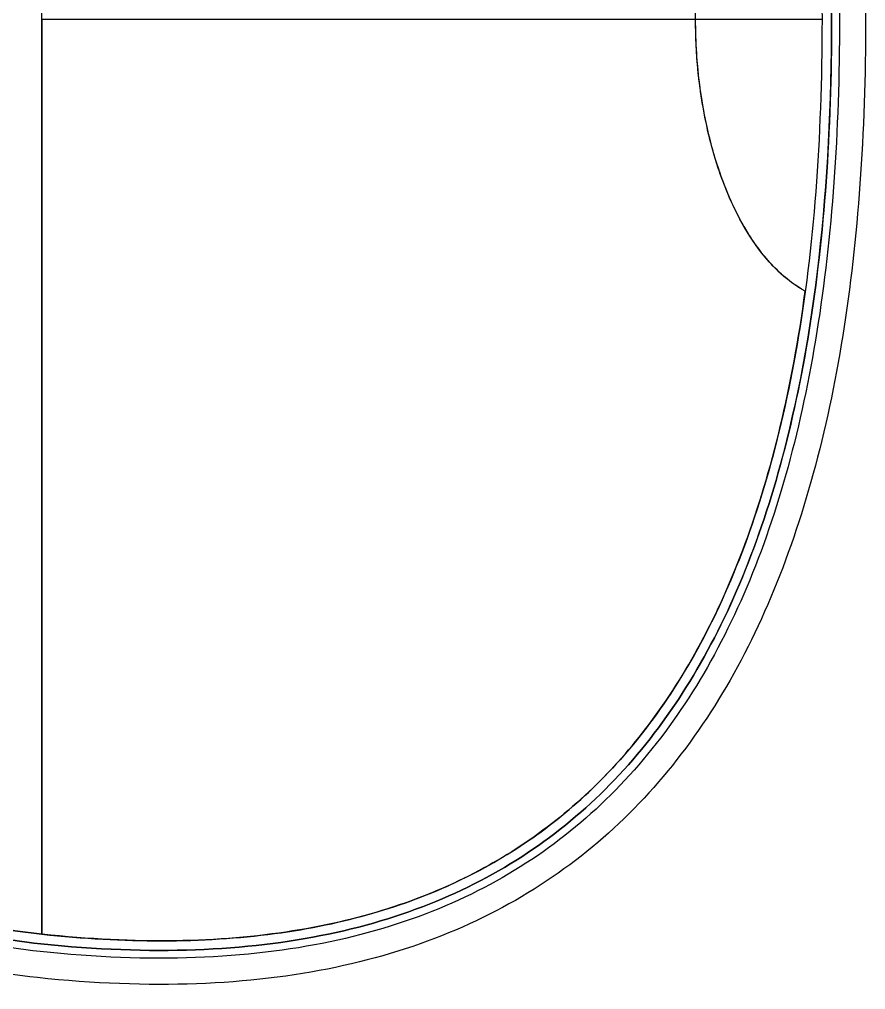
# Model space of a CAD drawing. Header units: millimetres. Extents: x -388 to 388, y -223 to 222.
# Drawn here: x 194.1 to 388.2, y -222.8 to -0.1 of the extents above; entities that cross this region are included whole.
import ezdxf

# ---------------------------------------------------------------- set-up
doc = ezdxf.new("R2010")
doc.units = ezdxf.units.MM
doc.layers.add('TOP_PLATE_ORIENTED', color=7, linetype='CONTINUOUS')

msp = doc.modelspace()

# ---------------------------------------------------------------- linework, layer by layer
at = {"layer": 'TOP_PLATE_ORIENTED'}
for p, q in [((380.44, -0.15, 6.47), (380.44, -0.15, 8.07)), ((380.44, -0.15, 6.47), (380.44, -0.15, 8.07)), ((382.24, -0.15, 6.47), (382.24, -0.15, 8.07)), ((382.24, -0.15, 6.47), (382.24, -0.15, 8.07)), ((388.24, -0.15, 3.07), (388.24, -0.15, 8.07)), ((388.24, -0.15, 3.07), (388.24, -0.15, 8.07)), ((199.06, -212.26, 6.47), (199.06, -212.26, 8.07)), ((199.06, -212.26, 6.47), (199.06, -212.26, 8.07)), ((198.87, -214.05, 6.47), (198.87, -214.05, 8.07)), ((198.87, -214.05, 6.47), (198.87, -214.05, 8.07)), ((198.24, -220.02, 3.07), (198.24, -220.02, 8.07)), ((198.24, -220.02, 3.07), (198.24, -220.02, 8.07))]:
    msp.add_line(p, q, dxfattribs=at)
for points, knots in [([(198.24, 219.72, 8.07), (224.22, 222.47, 8.07), (246.86, 221.52, 8.07), (266.63, 217.37, 8.07), (276.52, 215.3, 8.07), (285.69, 212.42, 8.07), (294.18, 208.8, 8.07), (311.17, 201.56, 8.07), (325.48, 191.34, 8.07), (337.43, 178.51, 8.07), (349.39, 165.67, 8.07), (358.99, 150.22, 8.07), (366.5, 132.44, 8.07), (370.26, 123.56, 8.07), (373.49, 114.09, 8.07), (376.23, 104.07, 8.07), (384.45, 74.02, 8.07), (388.24, 39.04, 8.07), (388.24, -0.15, 8.07)], [0, 0, 0, 0, 0.181818, 0.181818, 0.181818, 0.272727, 0.272727, 0.272727, 0.454545, 0.454545, 0.454545, 0.636364, 0.636364, 0.636364, 0.727273, 0.727273, 0.727273, 1, 1, 1, 1]), ([(198.24, 219.72, 3.07), (224.22, 222.47, 3.07), (246.86, 221.52, 3.07), (266.63, 217.37, 3.07), (276.52, 215.3, 3.07), (285.69, 212.42, 3.07), (294.18, 208.8, 3.07), (311.17, 201.56, 3.07), (325.48, 191.34, 3.07), (337.43, 178.51, 3.07), (349.39, 165.67, 3.07), (358.99, 150.22, 3.07), (366.5, 132.44, 3.07), (370.26, 123.56, 3.07), (373.49, 114.09, 3.07), (376.23, 104.07, 3.07), (384.45, 74.02, 3.07), (388.24, 39.04, 3.07), (388.24, -0.15, 3.07)], [0, 0, 0, 0, 0.181818, 0.181818, 0.181818, 0.272727, 0.272727, 0.272727, 0.454545, 0.454545, 0.454545, 0.636364, 0.636364, 0.636364, 0.727273, 0.727273, 0.727273, 1, 1, 1, 1]), ([(198.24, 219.72, 8.07), (224.22, 222.47, 8.07), (246.86, 221.52, 8.07), (266.63, 217.37, 8.07), (276.52, 215.3, 8.07), (285.69, 212.42, 8.07), (294.18, 208.8, 8.07), (311.17, 201.56, 8.07), (325.48, 191.34, 8.07), (337.43, 178.51, 8.07), (349.39, 165.67, 8.07), (358.99, 150.22, 8.07), (366.5, 132.44, 8.07), (370.26, 123.56, 8.07), (373.49, 114.09, 8.07), (376.23, 104.07, 8.07), (384.45, 74.02, 8.07), (388.24, 39.04, 8.07), (388.24, -0.15, 8.07)], [0, 0, 0, 0, 0.181818, 0.181818, 0.181818, 0.272727, 0.272727, 0.272727, 0.454545, 0.454545, 0.454545, 0.636364, 0.636364, 0.636364, 0.727273, 0.727273, 0.727273, 1, 1, 1, 1]), ([(198.24, 219.72, 3.07), (224.22, 222.47, 3.07), (246.86, 221.52, 3.07), (266.63, 217.37, 3.07), (276.52, 215.3, 3.07), (285.69, 212.42, 3.07), (294.18, 208.8, 3.07), (311.17, 201.56, 3.07), (325.48, 191.34, 3.07), (337.43, 178.51, 3.07), (349.39, 165.67, 3.07), (358.99, 150.22, 3.07), (366.5, 132.44, 3.07), (370.26, 123.56, 3.07), (373.49, 114.09, 3.07), (376.23, 104.07, 3.07), (384.45, 74.02, 3.07), (388.24, 39.04, 3.07), (388.24, -0.15, 3.07)], [0, 0, 0, 0, 0.181818, 0.181818, 0.181818, 0.272727, 0.272727, 0.272727, 0.454545, 0.454545, 0.454545, 0.636364, 0.636364, 0.636364, 0.727273, 0.727273, 0.727273, 1, 1, 1, 1]), ([(198.87, 213.75, 8.07), (224.34, 216.45, 8.07), (246.35, 215.49, 8.07), (265.4, 211.5, 8.07), (274.93, 209.5, 8.07), (283.71, 206.74, 8.07), (291.83, 203.28, 8.07), (299.94, 199.82, 8.07), (307.39, 195.67, 8.07), (314.24, 190.85, 8.07), (321.09, 186.02, 8.07), (327.34, 180.54, 8.07), (333.04, 174.42, 8.07), (344.45, 162.17, 8.07), (353.69, 147.34, 8.07), (360.98, 130.11, 8.07), (364.62, 121.49, 8.07), (367.77, 112.28, 8.07), (370.45, 102.49, 8.07), (378.48, 73.13, 8.07), (382.24, 38.65, 8.07), (382.24, -0.15, 8.07)], [0, 0, 0, 0, 0.181818, 0.181818, 0.181818, 0.272727, 0.272727, 0.272727, 0.363636, 0.363636, 0.363636, 0.454545, 0.454545, 0.454545, 0.636364, 0.636364, 0.636364, 0.727273, 0.727273, 0.727273, 1, 1, 1, 1]), ([(198.87, 213.75, 6.47), (224.34, 216.45, 6.47), (246.35, 215.49, 6.47), (265.4, 211.5, 6.47), (274.93, 209.5, 6.47), (283.71, 206.74, 6.47), (291.83, 203.28, 6.47), (299.94, 199.82, 6.47), (307.39, 195.67, 6.47), (314.24, 190.85, 6.47), (321.09, 186.02, 6.47), (327.34, 180.54, 6.47), (333.04, 174.42, 6.47), (344.45, 162.17, 6.47), (353.69, 147.34, 6.47), (360.98, 130.11, 6.47), (364.62, 121.49, 6.47), (367.77, 112.28, 6.47), (370.45, 102.49, 6.47), (378.48, 73.13, 6.47), (382.24, 38.65, 6.47), (382.24, -0.15, 6.47)], [0, 0, 0, 0, 0.181818, 0.181818, 0.181818, 0.272727, 0.272727, 0.272727, 0.363636, 0.363636, 0.363636, 0.454545, 0.454545, 0.454545, 0.636364, 0.636364, 0.636364, 0.727273, 0.727273, 0.727273, 1, 1, 1, 1]), ([(198.87, 213.75, 8.07), (224.34, 216.45, 8.07), (246.35, 215.49, 8.07), (265.4, 211.5, 8.07), (274.93, 209.5, 8.07), (283.71, 206.74, 8.07), (291.83, 203.28, 8.07), (299.94, 199.82, 8.07), (307.39, 195.67, 8.07), (314.24, 190.85, 8.07), (321.09, 186.02, 8.07), (327.34, 180.54, 8.07), (333.04, 174.42, 8.07), (344.45, 162.17, 8.07), (353.69, 147.34, 8.07), (360.98, 130.11, 8.07), (364.62, 121.49, 8.07), (367.77, 112.28, 8.07), (370.45, 102.49, 8.07), (378.48, 73.13, 8.07), (382.24, 38.65, 8.07), (382.24, -0.15, 8.07)], [0, 0, 0, 0, 0.181818, 0.181818, 0.181818, 0.272727, 0.272727, 0.272727, 0.363636, 0.363636, 0.363636, 0.454545, 0.454545, 0.454545, 0.636364, 0.636364, 0.636364, 0.727273, 0.727273, 0.727273, 1, 1, 1, 1]), ([(198.87, 213.75, 6.47), (224.34, 216.45, 6.47), (246.35, 215.49, 6.47), (265.4, 211.5, 6.47), (274.93, 209.5, 6.47), (283.71, 206.74, 6.47), (291.83, 203.28, 6.47), (299.94, 199.82, 6.47), (307.39, 195.67, 6.47), (314.24, 190.85, 6.47), (321.09, 186.02, 6.47), (327.34, 180.54, 6.47), (333.04, 174.42, 6.47), (344.45, 162.17, 6.47), (353.69, 147.34, 6.47), (360.98, 130.11, 6.47), (364.62, 121.49, 6.47), (367.77, 112.28, 6.47), (370.45, 102.49, 6.47), (378.48, 73.13, 6.47), (382.24, 38.65, 6.47), (382.24, -0.15, 6.47)], [0, 0, 0, 0, 0.181818, 0.181818, 0.181818, 0.272727, 0.272727, 0.272727, 0.363636, 0.363636, 0.363636, 0.454545, 0.454545, 0.454545, 0.636364, 0.636364, 0.636364, 0.727273, 0.727273, 0.727273, 1, 1, 1, 1]), ([(199.06, 211.96, 8.07), (224.38, 214.65, 8.07), (246.2, 213.69, 8.07), (265.03, 209.74, 8.07), (274.45, 207.76, 8.07), (283.12, 205.04, 8.07), (291.12, 201.63, 8.07), (299.13, 198.22, 8.07), (306.46, 194.12, 8.07), (313.2, 189.37, 8.07), (319.95, 184.63, 8.07), (326.1, 179.23, 8.07), (331.73, 173.19, 8.07), (337.35, 167.15, 8.07), (342.44, 160.48, 8.07), (347.03, 153.17, 8.07), (351.62, 145.87, 8.07), (355.71, 137.94, 8.07), (359.32, 129.41, 8.07), (362.93, 120.87, 8.07), (366.05, 111.73, 8.07), (368.71, 102.01, 8.07), (376.69, 72.86, 8.07), (380.44, 38.53, 8.07), (380.44, -0.15, 8.07)], [0, 0, 0, 0, 0.181818, 0.181818, 0.181818, 0.272727, 0.272727, 0.272727, 0.363636, 0.363636, 0.363636, 0.454545, 0.454545, 0.454545, 0.545455, 0.545455, 0.545455, 0.636364, 0.636364, 0.636364, 0.727273, 0.727273, 0.727273, 1, 1, 1, 1]), ([(380.44, -0.15, 6.47), (380.44, 25.64, 6.47), (378.77, 49.49, 6.47), (375.3, 71.17, 6.47), (373.56, 82, 6.47), (371.37, 92.3, 6.47), (368.71, 102.01, 6.47), (363.39, 121.45, 6.47), (356.21, 138.57, 6.47), (347.03, 153.17, 6.47), (342.44, 160.48, 6.47), (337.35, 167.15, 6.47), (331.73, 173.19, 6.47), (326.1, 179.23, 6.47), (319.95, 184.63, 6.47), (313.2, 189.37, 6.47), (306.46, 194.12, 6.47), (299.13, 198.22, 6.47), (291.12, 201.63, 6.47), (283.12, 205.04, 6.47), (274.45, 207.76, 6.47), (265.03, 209.74, 6.47), (246.2, 213.69, 6.47), (224.38, 214.65, 6.47), (199.06, 211.96, 6.47)], [0, 0, 0, 0, 0.181818, 0.181818, 0.181818, 0.272727, 0.272727, 0.272727, 0.454545, 0.454545, 0.454545, 0.545455, 0.545455, 0.545455, 0.636364, 0.636364, 0.636364, 0.727273, 0.727273, 0.727273, 0.818182, 0.818182, 0.818182, 1, 1, 1, 1]), ([(199.06, 211.96, 8.07), (224.38, 214.65, 8.07), (246.2, 213.69, 8.07), (265.03, 209.74, 8.07), (274.45, 207.76, 8.07), (283.12, 205.04, 8.07), (291.12, 201.63, 8.07), (299.13, 198.22, 8.07), (306.46, 194.12, 8.07), (313.2, 189.37, 8.07), (319.95, 184.63, 8.07), (326.1, 179.23, 8.07), (331.73, 173.19, 8.07), (337.35, 167.15, 8.07), (342.44, 160.48, 8.07), (347.03, 153.17, 8.07), (351.62, 145.87, 8.07), (355.71, 137.94, 8.07), (359.32, 129.41, 8.07), (362.93, 120.87, 8.07), (366.05, 111.73, 8.07), (368.71, 102.01, 8.07), (376.69, 72.86, 8.07), (380.44, 38.53, 8.07), (380.44, -0.15, 8.07)], [0, 0, 0, 0, 0.181818, 0.181818, 0.181818, 0.272727, 0.272727, 0.272727, 0.363636, 0.363636, 0.363636, 0.454545, 0.454545, 0.454545, 0.545455, 0.545455, 0.545455, 0.636364, 0.636364, 0.636364, 0.727273, 0.727273, 0.727273, 1, 1, 1, 1]), ([(380.44, -0.15, 6.47), (380.44, 25.64, 6.47), (378.77, 49.49, 6.47), (375.3, 71.17, 6.47), (373.56, 82, 6.47), (371.37, 92.3, 6.47), (368.71, 102.01, 6.47), (363.39, 121.45, 6.47), (356.21, 138.57, 6.47), (347.03, 153.17, 6.47), (342.44, 160.48, 6.47), (337.35, 167.15, 6.47), (331.73, 173.19, 6.47), (326.1, 179.23, 6.47), (319.95, 184.63, 6.47), (313.2, 189.37, 6.47), (306.46, 194.12, 6.47), (299.13, 198.22, 6.47), (291.12, 201.63, 6.47), (283.12, 205.04, 6.47), (274.45, 207.76, 6.47), (265.03, 209.74, 6.47), (246.2, 213.69, 6.47), (224.38, 214.65, 6.47), (199.06, 211.96, 6.47)], [0, 0, 0, 0, 0.181818, 0.181818, 0.181818, 0.272727, 0.272727, 0.272727, 0.454545, 0.454545, 0.454545, 0.545455, 0.545455, 0.545455, 0.636364, 0.636364, 0.636364, 0.727273, 0.727273, 0.727273, 0.818182, 0.818182, 0.818182, 1, 1, 1, 1]), ([(199.29, 209.78, 8.07), (210.07, 210.92, 8.07), (220.25, 211.4, 8.07), (229.84, 211.26, 8.07), (239.43, 211.12, 8.07), (248.43, 210.35, 8.07), (256.78, 209.02, 8.07), (265.14, 207.7, 8.07), (272.84, 205.81, 8.07), (279.92, 203.49, 8.07), (286.99, 201.17, 8.07), (293.44, 198.41, 8.07), (299.43, 195.24, 8.07), (305.43, 192.06, 8.07), (310.98, 188.47, 8.07), (316.21, 184.41, 8.07), (321.45, 180.35, 8.07), (326.37, 175.82, 8.07), (331.05, 170.68, 8.07), (335.73, 165.54, 8.07), (340.16, 159.8, 8.07), (344.33, 153.31, 8.07), (348.51, 146.82, 8.07), (352.43, 139.58, 8.07), (355.99, 131.57, 8.07), (359.55, 123.55, 8.07), (362.74, 114.77, 8.07), (365.51, 105.24, 8.07), (368.28, 95.72, 8.07), (370.63, 85.45, 8.07), (372.52, 74.47, 8.07), (374.4, 63.49, 8.07), (375.83, 51.79, 8.07), (376.79, 39.35, 8.07), (377.75, 26.92, 8.07), (378.24, 13.75, 8.07), (378.24, -0.15, 8.07)], [0, 0, 0, 0, 0.083333, 0.083333, 0.083333, 0.166667, 0.166667, 0.166667, 0.25, 0.25, 0.25, 0.333333, 0.333333, 0.333333, 0.416667, 0.416667, 0.416667, 0.5, 0.5, 0.5, 0.583333, 0.583333, 0.583333, 0.666667, 0.666667, 0.666667, 0.75, 0.75, 0.75, 0.833333, 0.833333, 0.833333, 0.916667, 0.916667, 0.916667, 1, 1, 1, 1]), ([(199.29, 209.78, 8.07), (210.07, 210.92, 8.07), (220.25, 211.4, 8.07), (229.84, 211.26, 8.07), (239.43, 211.12, 8.07), (248.43, 210.35, 8.07), (256.78, 209.02, 8.07), (265.14, 207.7, 8.07), (272.84, 205.81, 8.07), (279.92, 203.49, 8.07), (286.99, 201.17, 8.07), (293.44, 198.41, 8.07), (299.43, 195.24, 8.07), (305.43, 192.06, 8.07), (310.98, 188.47, 8.07), (316.21, 184.41, 8.07), (321.45, 180.35, 8.07), (326.37, 175.82, 8.07), (331.05, 170.68, 8.07), (335.73, 165.54, 8.07), (340.16, 159.8, 8.07), (344.33, 153.31, 8.07), (348.51, 146.82, 8.07), (352.43, 139.58, 8.07), (355.99, 131.57, 8.07), (359.55, 123.55, 8.07), (362.74, 114.77, 8.07), (365.51, 105.24, 8.07), (368.28, 95.72, 8.07), (370.63, 85.45, 8.07), (372.52, 74.47, 8.07), (374.4, 63.49, 8.07), (375.83, 51.79, 8.07), (376.79, 39.35, 8.07), (377.75, 26.92, 8.07), (378.24, 13.75, 8.07), (378.24, -0.15, 8.07)], [0, 0, 0, 0, 0.083333, 0.083333, 0.083333, 0.166667, 0.166667, 0.166667, 0.25, 0.25, 0.25, 0.333333, 0.333333, 0.333333, 0.416667, 0.416667, 0.416667, 0.5, 0.5, 0.5, 0.583333, 0.583333, 0.583333, 0.666667, 0.666667, 0.666667, 0.75, 0.75, 0.75, 0.833333, 0.833333, 0.833333, 0.916667, 0.916667, 0.916667, 1, 1, 1, 1]), ([(199.29, -0.15, 16.64), (199.29, 37.69, 16.64), (199.29, 75.51, 15.89), (199.29, 111.18, 14.44), (199.29, 146.84, 12.98), (199.29, 180.35, 10.82), (199.29, 209.78, 8.07)], [0, 0, 0, 0, 0.5, 0.5, 0.5, 1, 1, 1, 1]), ([(199.29, -0.15, 16.64), (199.29, 37.69, 16.64), (199.29, 75.51, 15.89), (199.29, 111.18, 14.44), (199.29, 146.84, 12.98), (199.29, 180.35, 10.82), (199.29, 209.78, 8.07)], [0, 0, 0, 0, 0.5, 0.5, 0.5, 1, 1, 1, 1]), ([(199.29, -0.15, 11.64), (199.29, 37.68, 11.64), (199.29, 75.51, 10.89), (199.29, 111.18, 9.44), (199.29, 146.85, 7.98), (199.29, 180.35, 5.82), (199.29, 209.78, 3.07)], [0, 0, 0, 0, 0.5, 0.5, 0.5, 1, 1, 1, 1]), ([(199.29, -0.15, 11.64), (199.29, 37.68, 11.64), (199.29, 75.51, 10.89), (199.29, 111.18, 9.44), (199.29, 146.85, 7.98), (199.29, 180.35, 5.82), (199.29, 209.78, 3.07)], [0, 0, 0, 0, 0.5, 0.5, 0.5, 1, 1, 1, 1]), ([(374.39, -62.52, 3.07), (372, -61.22, 3.07), (370.38, -59.92, 3.07), (368.96, -58.62, 3.07), (367.53, -57.32, 3.07), (366.32, -56.02, 3.07), (365.23, -54.72, 3.07), (363.05, -52.13, 3.07), (361.38, -49.53, 3.07), (359.94, -46.93, 3.07), (358.5, -44.33, 3.07), (357.28, -41.73, 3.07), (356.23, -39.13, 3.07), (355.18, -36.53, 3.07), (354.3, -33.93, 3.07), (353.53, -31.33, 3.07), (352, -26.14, 3.07), (350.95, -20.94, 3.07), (350.26, -15.74, 3.07), (349.57, -10.54, 3.07), (349.24, -5.35, 3.07), (349.24, -0.15, 3.07), (349.24, 5.05, 3.07), (349.57, 10.25, 3.07), (350.26, 15.45, 3.07), (350.95, 20.64, 3.07), (352, 25.84, 3.07), (353.53, 31.04, 3.07), (354.3, 33.64, 3.07), (355.18, 36.24, 3.07), (356.23, 38.84, 3.07), (357.28, 41.43, 3.07), (358.5, 44.03, 3.07), (359.94, 46.63, 3.07), (361.38, 49.23, 3.07), (363.05, 51.83, 3.07), (365.23, 54.43, 3.07), (366.32, 55.73, 3.07), (367.53, 57.03, 3.07), (368.96, 58.33, 3.07), (370.38, 59.63, 3.07), (372, 60.93, 3.07), (374.39, 62.23, 3.07)], [0, 0, 0, 0, 0.03125, 0.03125, 0.03125, 0.0625, 0.0625, 0.0625, 0.125, 0.125, 0.125, 0.1875, 0.1875, 0.1875, 0.25, 0.25, 0.25, 0.375, 0.375, 0.375, 0.5, 0.5, 0.5, 0.625, 0.625, 0.625, 0.75, 0.75, 0.75, 0.8125, 0.8125, 0.8125, 0.875, 0.875, 0.875, 0.9375, 0.9375, 0.9375, 0.96875, 0.96875, 0.96875, 1, 1, 1, 1]), ([(374.39, -62.52, 3.07), (372, -61.22, 3.07), (370.38, -59.92, 3.07), (368.96, -58.62, 3.07), (367.53, -57.32, 3.07), (366.32, -56.02, 3.07), (365.23, -54.72, 3.07), (363.05, -52.13, 3.07), (361.38, -49.53, 3.07), (359.94, -46.93, 3.07), (358.5, -44.33, 3.07), (357.28, -41.73, 3.07), (356.23, -39.13, 3.07), (355.18, -36.53, 3.07), (354.3, -33.93, 3.07), (353.53, -31.33, 3.07), (352, -26.14, 3.07), (350.95, -20.94, 3.07), (350.26, -15.74, 3.07), (349.57, -10.54, 3.07), (349.24, -5.35, 3.07), (349.24, -0.15, 3.07), (349.24, 5.05, 3.07), (349.57, 10.25, 3.07), (350.26, 15.45, 3.07), (350.95, 20.64, 3.07), (352, 25.84, 3.07), (353.53, 31.04, 3.07), (354.3, 33.64, 3.07), (355.18, 36.24, 3.07), (356.23, 38.84, 3.07), (357.28, 41.43, 3.07), (358.5, 44.03, 3.07), (359.94, 46.63, 3.07), (361.38, 49.23, 3.07), (363.05, 51.83, 3.07), (365.23, 54.43, 3.07), (366.32, 55.73, 3.07), (367.53, 57.03, 3.07), (368.96, 58.33, 3.07), (370.38, 59.63, 3.07), (372, 60.93, 3.07), (374.39, 62.23, 3.07)], [0, 0, 0, 0, 0.03125, 0.03125, 0.03125, 0.0625, 0.0625, 0.0625, 0.125, 0.125, 0.125, 0.1875, 0.1875, 0.1875, 0.25, 0.25, 0.25, 0.375, 0.375, 0.375, 0.5, 0.5, 0.5, 0.625, 0.625, 0.625, 0.75, 0.75, 0.75, 0.8125, 0.8125, 0.8125, 0.875, 0.875, 0.875, 0.9375, 0.9375, 0.9375, 0.96875, 0.96875, 0.96875, 1, 1, 1, 1]), ([(388.24, -0.15, 8.07), (388.24, -26.27, 8.07), (386.55, -50.52, 8.07), (383, -72.7, 8.07), (381.22, -83.78, 8.07), (378.97, -94.35, 8.07), (376.23, -104.37, 8.07), (370.75, -124.4, 8.07), (363.3, -142.24, 8.07), (353.63, -157.62, 8.07), (343.96, -173, 8.07), (332.08, -185.92, 8.07), (317.69, -196.05, 8.07), (310.5, -201.11, 8.07), (302.68, -205.48, 8.07), (294.18, -209.1, 8.07), (285.69, -212.72, 8.07), (276.52, -215.59, 8.07), (266.63, -217.67, 8.07), (246.86, -221.81, 8.07), (224.22, -222.77, 8.07), (198.24, -220.02, 8.07)], [0, 0, 0, 0, 0.181818, 0.181818, 0.181818, 0.272727, 0.272727, 0.272727, 0.454545, 0.454545, 0.454545, 0.636364, 0.636364, 0.636364, 0.727273, 0.727273, 0.727273, 0.818182, 0.818182, 0.818182, 1, 1, 1, 1]), ([(388.24, -0.15, 3.07), (388.24, -26.27, 3.07), (386.55, -50.52, 3.07), (383, -72.7, 3.07), (381.22, -83.78, 3.07), (378.97, -94.35, 3.07), (376.23, -104.37, 3.07), (370.75, -124.4, 3.07), (363.3, -142.24, 3.07), (353.63, -157.62, 3.07), (343.96, -173, 3.07), (332.08, -185.92, 3.07), (317.69, -196.05, 3.07), (310.5, -201.11, 3.07), (302.68, -205.48, 3.07), (294.18, -209.1, 3.07), (285.69, -212.72, 3.07), (276.52, -215.59, 3.07), (266.63, -217.67, 3.07), (246.86, -221.81, 3.07), (224.22, -222.77, 3.07), (198.24, -220.02, 3.07)], [0, 0, 0, 0, 0.181818, 0.181818, 0.181818, 0.272727, 0.272727, 0.272727, 0.454545, 0.454545, 0.454545, 0.636364, 0.636364, 0.636364, 0.727273, 0.727273, 0.727273, 0.818182, 0.818182, 0.818182, 1, 1, 1, 1]), ([(388.24, -0.15, 8.07), (388.24, -26.27, 8.07), (386.55, -50.52, 8.07), (383, -72.7, 8.07), (381.22, -83.78, 8.07), (378.97, -94.35, 8.07), (376.23, -104.37, 8.07), (370.75, -124.4, 8.07), (363.3, -142.24, 8.07), (353.63, -157.62, 8.07), (343.96, -173, 8.07), (332.08, -185.92, 8.07), (317.69, -196.05, 8.07), (310.5, -201.11, 8.07), (302.68, -205.48, 8.07), (294.18, -209.1, 8.07), (285.69, -212.72, 8.07), (276.52, -215.59, 8.07), (266.63, -217.67, 8.07), (246.86, -221.81, 8.07), (224.22, -222.77, 8.07), (198.24, -220.02, 8.07)], [0, 0, 0, 0, 0.181818, 0.181818, 0.181818, 0.272727, 0.272727, 0.272727, 0.454545, 0.454545, 0.454545, 0.636364, 0.636364, 0.636364, 0.727273, 0.727273, 0.727273, 0.818182, 0.818182, 0.818182, 1, 1, 1, 1]), ([(388.24, -0.15, 3.07), (388.24, -26.27, 3.07), (386.55, -50.52, 3.07), (383, -72.7, 3.07), (381.22, -83.78, 3.07), (378.97, -94.35, 3.07), (376.23, -104.37, 3.07), (370.75, -124.4, 3.07), (363.3, -142.24, 3.07), (353.63, -157.62, 3.07), (343.96, -173, 3.07), (332.08, -185.92, 3.07), (317.69, -196.05, 3.07), (310.5, -201.11, 3.07), (302.68, -205.48, 3.07), (294.18, -209.1, 3.07), (285.69, -212.72, 3.07), (276.52, -215.59, 3.07), (266.63, -217.67, 3.07), (246.86, -221.81, 3.07), (224.22, -222.77, 3.07), (198.24, -220.02, 3.07)], [0, 0, 0, 0, 0.181818, 0.181818, 0.181818, 0.272727, 0.272727, 0.272727, 0.454545, 0.454545, 0.454545, 0.636364, 0.636364, 0.636364, 0.727273, 0.727273, 0.727273, 0.818182, 0.818182, 0.818182, 1, 1, 1, 1]), ([(382.24, -0.15, 8.07), (382.24, -26.01, 8.07), (380.57, -49.96, 8.07), (377.07, -71.75, 8.07), (375.33, -82.64, 8.07), (373.12, -93, 8.07), (370.45, -102.78, 8.07), (365.09, -122.36, 8.07), (357.85, -139.65, 8.07), (348.55, -154.43, 8.07), (343.91, -161.82, 8.07), (338.75, -168.59, 8.07), (333.04, -174.71, 8.07), (327.34, -180.84, 8.07), (321.09, -186.32, 8.07), (314.24, -191.14, 8.07), (307.39, -195.96, 8.07), (299.94, -200.12, 8.07), (291.83, -203.58, 8.07), (283.71, -207.04, 8.07), (274.93, -209.8, 8.07), (265.4, -211.79, 8.07), (246.35, -215.79, 8.07), (224.34, -216.75, 8.07), (198.87, -214.05, 8.07)], [0, 0, 0, 0, 0.181818, 0.181818, 0.181818, 0.272727, 0.272727, 0.272727, 0.454545, 0.454545, 0.454545, 0.545455, 0.545455, 0.545455, 0.636364, 0.636364, 0.636364, 0.727273, 0.727273, 0.727273, 0.818182, 0.818182, 0.818182, 1, 1, 1, 1]), ([(382.24, -0.15, 6.47), (382.24, -26.01, 6.47), (380.57, -49.96, 6.47), (377.07, -71.75, 6.47), (375.33, -82.64, 6.47), (373.12, -93, 6.47), (370.45, -102.78, 6.47), (365.09, -122.36, 6.47), (357.85, -139.65, 6.47), (348.55, -154.43, 6.47), (343.91, -161.82, 6.47), (338.75, -168.59, 6.47), (333.04, -174.71, 6.47), (327.34, -180.84, 6.47), (321.09, -186.32, 6.47), (314.24, -191.14, 6.47), (307.39, -195.96, 6.47), (299.94, -200.12, 6.47), (291.83, -203.58, 6.47), (283.71, -207.04, 6.47), (274.93, -209.8, 6.47), (265.4, -211.79, 6.47), (246.35, -215.79, 6.47), (224.34, -216.75, 6.47), (198.87, -214.05, 6.47)], [0, 0, 0, 0, 0.181818, 0.181818, 0.181818, 0.272727, 0.272727, 0.272727, 0.454545, 0.454545, 0.454545, 0.545455, 0.545455, 0.545455, 0.636364, 0.636364, 0.636364, 0.727273, 0.727273, 0.727273, 0.818182, 0.818182, 0.818182, 1, 1, 1, 1]), ([(382.24, -0.15, 8.07), (382.24, -26.01, 8.07), (380.57, -49.96, 8.07), (377.07, -71.75, 8.07), (375.33, -82.64, 8.07), (373.12, -93, 8.07), (370.45, -102.78, 8.07), (365.09, -122.36, 8.07), (357.85, -139.65, 8.07), (348.55, -154.43, 8.07), (343.91, -161.82, 8.07), (338.75, -168.59, 8.07), (333.04, -174.71, 8.07), (327.34, -180.84, 8.07), (321.09, -186.32, 8.07), (314.24, -191.14, 8.07), (307.39, -195.96, 8.07), (299.94, -200.12, 8.07), (291.83, -203.58, 8.07), (283.71, -207.04, 8.07), (274.93, -209.8, 8.07), (265.4, -211.79, 8.07), (246.35, -215.79, 8.07), (224.34, -216.75, 8.07), (198.87, -214.05, 8.07)], [0, 0, 0, 0, 0.181818, 0.181818, 0.181818, 0.272727, 0.272727, 0.272727, 0.454545, 0.454545, 0.454545, 0.545455, 0.545455, 0.545455, 0.636364, 0.636364, 0.636364, 0.727273, 0.727273, 0.727273, 0.818182, 0.818182, 0.818182, 1, 1, 1, 1]), ([(382.24, -0.15, 6.47), (382.24, -26.01, 6.47), (380.57, -49.96, 6.47), (377.07, -71.75, 6.47), (375.33, -82.64, 6.47), (373.12, -93, 6.47), (370.45, -102.78, 6.47), (365.09, -122.36, 6.47), (357.85, -139.65, 6.47), (348.55, -154.43, 6.47), (343.91, -161.82, 6.47), (338.75, -168.59, 6.47), (333.04, -174.71, 6.47), (327.34, -180.84, 6.47), (321.09, -186.32, 6.47), (314.24, -191.14, 6.47), (307.39, -195.96, 6.47), (299.94, -200.12, 6.47), (291.83, -203.58, 6.47), (283.71, -207.04, 6.47), (274.93, -209.8, 6.47), (265.4, -211.79, 6.47), (246.35, -215.79, 6.47), (224.34, -216.75, 6.47), (198.87, -214.05, 6.47)], [0, 0, 0, 0, 0.181818, 0.181818, 0.181818, 0.272727, 0.272727, 0.272727, 0.454545, 0.454545, 0.454545, 0.545455, 0.545455, 0.545455, 0.636364, 0.636364, 0.636364, 0.727273, 0.727273, 0.727273, 0.818182, 0.818182, 0.818182, 1, 1, 1, 1]), ([(380.44, -0.15, 8.07), (380.44, -25.94, 8.07), (378.77, -49.79, 8.07), (375.3, -71.46, 8.07), (373.56, -82.3, 8.07), (371.37, -92.59, 8.07), (368.71, -102.31, 8.07), (363.39, -121.75, 8.07), (356.21, -138.87, 8.07), (347.03, -153.47, 8.07), (342.44, -160.77, 8.07), (337.35, -167.45, 8.07), (331.73, -173.49, 8.07), (326.1, -179.52, 8.07), (319.95, -184.92, 8.07), (313.2, -189.67, 8.07), (306.46, -194.42, 8.07), (299.13, -198.51, 8.07), (291.12, -201.92, 8.07), (283.12, -205.33, 8.07), (274.45, -208.06, 8.07), (265.03, -210.03, 8.07), (246.2, -213.98, 8.07), (224.38, -214.94, 8.07), (199.06, -212.26, 8.07)], [0, 0, 0, 0, 0.181818, 0.181818, 0.181818, 0.272727, 0.272727, 0.272727, 0.454545, 0.454545, 0.454545, 0.545455, 0.545455, 0.545455, 0.636364, 0.636364, 0.636364, 0.727273, 0.727273, 0.727273, 0.818182, 0.818182, 0.818182, 1, 1, 1, 1]), ([(199.06, -212.26, 6.47), (224.38, -214.94, 6.47), (246.2, -213.98, 6.47), (265.03, -210.03, 6.47), (274.45, -208.06, 6.47), (283.12, -205.33, 6.47), (291.12, -201.92, 6.47), (299.13, -198.51, 6.47), (306.46, -194.42, 6.47), (313.2, -189.67, 6.47), (319.95, -184.92, 6.47), (326.1, -179.52, 6.47), (331.73, -173.49, 6.47), (337.35, -167.45, 6.47), (342.44, -160.77, 6.47), (347.03, -153.47, 6.47), (351.62, -146.17, 6.47), (355.71, -138.24, 6.47), (359.32, -129.7, 6.47), (362.93, -121.17, 6.47), (366.05, -112.03, 6.47), (368.71, -102.31, 6.47), (376.69, -73.16, 6.47), (380.44, -38.83, 6.47), (380.44, -0.15, 6.47)], [0, 0, 0, 0, 0.181818, 0.181818, 0.181818, 0.272727, 0.272727, 0.272727, 0.363636, 0.363636, 0.363636, 0.454545, 0.454545, 0.454545, 0.545455, 0.545455, 0.545455, 0.636364, 0.636364, 0.636364, 0.727273, 0.727273, 0.727273, 1, 1, 1, 1]), ([(380.44, -0.15, 8.07), (380.44, -25.94, 8.07), (378.77, -49.79, 8.07), (375.3, -71.46, 8.07), (373.56, -82.3, 8.07), (371.37, -92.59, 8.07), (368.71, -102.31, 8.07), (363.39, -121.75, 8.07), (356.21, -138.87, 8.07), (347.03, -153.47, 8.07), (342.44, -160.77, 8.07), (337.35, -167.45, 8.07), (331.73, -173.49, 8.07), (326.1, -179.52, 8.07), (319.95, -184.92, 8.07), (313.2, -189.67, 8.07), (306.46, -194.42, 8.07), (299.13, -198.51, 8.07), (291.12, -201.92, 8.07), (283.12, -205.33, 8.07), (274.45, -208.06, 8.07), (265.03, -210.03, 8.07), (246.2, -213.98, 8.07), (224.38, -214.94, 8.07), (199.06, -212.26, 8.07)], [0, 0, 0, 0, 0.181818, 0.181818, 0.181818, 0.272727, 0.272727, 0.272727, 0.454545, 0.454545, 0.454545, 0.545455, 0.545455, 0.545455, 0.636364, 0.636364, 0.636364, 0.727273, 0.727273, 0.727273, 0.818182, 0.818182, 0.818182, 1, 1, 1, 1]), ([(199.06, -212.26, 6.47), (224.38, -214.94, 6.47), (246.2, -213.98, 6.47), (265.03, -210.03, 6.47), (274.45, -208.06, 6.47), (283.12, -205.33, 6.47), (291.12, -201.92, 6.47), (299.13, -198.51, 6.47), (306.46, -194.42, 6.47), (313.2, -189.67, 6.47), (319.95, -184.92, 6.47), (326.1, -179.52, 6.47), (331.73, -173.49, 6.47), (337.35, -167.45, 6.47), (342.44, -160.77, 6.47), (347.03, -153.47, 6.47), (351.62, -146.17, 6.47), (355.71, -138.24, 6.47), (359.32, -129.7, 6.47), (362.93, -121.17, 6.47), (366.05, -112.03, 6.47), (368.71, -102.31, 6.47), (376.69, -73.16, 6.47), (380.44, -38.83, 6.47), (380.44, -0.15, 6.47)], [0, 0, 0, 0, 0.181818, 0.181818, 0.181818, 0.272727, 0.272727, 0.272727, 0.363636, 0.363636, 0.363636, 0.454545, 0.454545, 0.454545, 0.545455, 0.545455, 0.545455, 0.636364, 0.636364, 0.636364, 0.727273, 0.727273, 0.727273, 1, 1, 1, 1]), ([(378.24, -0.15, 8.07), (378.24, -14.05, 8.07), (377.75, -27.22, 8.07), (376.79, -39.65, 8.07), (375.83, -52.09, 8.07), (374.4, -63.79, 8.07), (372.52, -74.77, 8.07), (370.63, -85.76, 8.07), (368.28, -96.02, 8.07), (365.51, -105.55, 8.07), (362.74, -115.07, 8.07), (359.54, -123.86, 8.07), (355.98, -131.87, 8.07), (352.42, -139.89, 8.07), (348.5, -147.13, 8.07), (344.33, -153.62, 8.07), (340.15, -160.11, 8.07), (335.72, -165.85, 8.07), (331.04, -170.99, 8.07), (326.36, -176.12, 8.07), (321.44, -180.65, 8.07), (316.21, -184.72, 8.07), (310.97, -188.78, 8.07), (305.42, -192.37, 8.07), (299.42, -195.54, 8.07), (293.43, -198.71, 8.07), (286.98, -201.47, 8.07), (279.91, -203.79, 8.07), (272.83, -206.11, 8.07), (265.13, -207.99, 8.07), (256.78, -209.32, 8.07), (248.42, -210.65, 8.07), (239.42, -211.41, 8.07), (229.84, -211.56, 8.07), (220.25, -211.7, 8.07), (210.07, -211.21, 8.07), (199.29, -210.07, 8.07)], [0, 0, 0, 0, 0.083333, 0.083333, 0.083333, 0.166667, 0.166667, 0.166667, 0.25, 0.25, 0.25, 0.333333, 0.333333, 0.333333, 0.416667, 0.416667, 0.416667, 0.5, 0.5, 0.5, 0.583333, 0.583333, 0.583333, 0.666667, 0.666667, 0.666667, 0.75, 0.75, 0.75, 0.833333, 0.833333, 0.833333, 0.916667, 0.916667, 0.916667, 1, 1, 1, 1]), ([(378.24, -0.15, 8.07), (378.24, -14.05, 8.07), (377.75, -27.22, 8.07), (376.79, -39.65, 8.07), (375.83, -52.09, 8.07), (374.4, -63.79, 8.07), (372.52, -74.77, 8.07), (370.63, -85.76, 8.07), (368.28, -96.02, 8.07), (365.51, -105.55, 8.07), (362.74, -115.07, 8.07), (359.54, -123.86, 8.07), (355.98, -131.87, 8.07), (352.42, -139.89, 8.07), (348.5, -147.13, 8.07), (344.33, -153.62, 8.07), (340.15, -160.11, 8.07), (335.72, -165.85, 8.07), (331.04, -170.99, 8.07), (326.36, -176.12, 8.07), (321.44, -180.65, 8.07), (316.21, -184.72, 8.07), (310.97, -188.78, 8.07), (305.42, -192.37, 8.07), (299.42, -195.54, 8.07), (293.43, -198.71, 8.07), (286.98, -201.47, 8.07), (279.91, -203.79, 8.07), (272.83, -206.11, 8.07), (265.13, -207.99, 8.07), (256.78, -209.32, 8.07), (248.42, -210.65, 8.07), (239.42, -211.41, 8.07), (229.84, -211.56, 8.07), (220.25, -211.7, 8.07), (210.07, -211.21, 8.07), (199.29, -210.07, 8.07)], [0, 0, 0, 0, 0.083333, 0.083333, 0.083333, 0.166667, 0.166667, 0.166667, 0.25, 0.25, 0.25, 0.333333, 0.333333, 0.333333, 0.416667, 0.416667, 0.416667, 0.5, 0.5, 0.5, 0.583333, 0.583333, 0.583333, 0.666667, 0.666667, 0.666667, 0.75, 0.75, 0.75, 0.833333, 0.833333, 0.833333, 0.916667, 0.916667, 0.916667, 1, 1, 1, 1]), ([(199.29, -0.15, 16.64), (199.29, -37.98, 16.64), (199.29, -75.81, 15.89), (199.29, -111.47, 14.44), (199.29, -147.14, 12.98), (199.29, -180.64, 10.82), (199.29, -210.07, 8.07)], [0, 0, 0, 0, 0.5, 0.5, 0.5, 1, 1, 1, 1]), ([(199.29, -0.15, 16.64), (199.29, -37.98, 16.64), (199.29, -75.81, 15.89), (199.29, -111.47, 14.44), (199.29, -147.14, 12.98), (199.29, -180.64, 10.82), (199.29, -210.07, 8.07)], [0, 0, 0, 0, 0.5, 0.5, 0.5, 1, 1, 1, 1]), ([(199.29, -210.07, 3.07), (199.29, -180.64, 5.82), (199.29, -147.14, 7.98), (199.29, -111.47, 9.44), (199.29, -75.81, 10.89), (199.29, -37.98, 11.64), (199.29, -0.15, 11.64)], [0, 0, 0, 0, 0.5, 0.5, 0.5, 1, 1, 1, 1]), ([(199.29, -210.07, 3.07), (199.29, -180.64, 5.82), (199.29, -147.14, 7.98), (199.29, -111.47, 9.44), (199.29, -75.81, 10.89), (199.29, -37.98, 11.64), (199.29, -0.15, 11.64)], [0, 0, 0, 0, 0.5, 0.5, 0.5, 1, 1, 1, 1]), ([(374.39, -62.52, 3.07), (372.93, -61.73, 3.18), (371.58, -60.8, 3.29), (370.3, -59.77, 3.38), (369.03, -58.74, 3.48), (367.83, -57.61, 3.57), (366.71, -56.41, 3.66), (365.59, -55.2, 3.74), (364.55, -53.93, 3.82), (363.57, -52.6, 3.9), (362.59, -51.27, 3.98), (361.68, -49.89, 4.05), (360.82, -48.45, 4.11), (359.1, -45.57, 4.25), (357.59, -42.49, 4.37), (356.26, -39.19, 4.47), (354.93, -35.9, 4.57), (353.77, -32.38, 4.67), (352.8, -28.7, 4.74), (352.31, -26.86, 4.78), (351.88, -24.98, 4.82), (351.49, -23.1, 4.85), (350.73, -19.32, 4.91), (350.16, -15.5, 4.95), (349.79, -11.67, 4.98), (349.42, -7.84, 5.01), (349.24, -4, 5.02), (349.24, -0.15, 5.02)], [0, 0, 0, 0, 0.076923, 0.076923, 0.076923, 0.153846, 0.153846, 0.153846, 0.230769, 0.230769, 0.230769, 0.307692, 0.307692, 0.307692, 0.461538, 0.461538, 0.461538, 0.615385, 0.615385, 0.615385, 0.692308, 0.692308, 0.692308, 0.846154, 0.846154, 0.846154, 1, 1, 1, 1]), ([(374.39, -62.52, 3.07), (372.93, -61.73, 3.18), (371.58, -60.8, 3.29), (370.3, -59.77, 3.38), (369.03, -58.74, 3.48), (367.83, -57.61, 3.57), (366.71, -56.41, 3.66), (365.59, -55.2, 3.74), (364.55, -53.93, 3.82), (363.57, -52.6, 3.9), (362.59, -51.27, 3.98), (361.68, -49.89, 4.05), (360.82, -48.45, 4.11), (359.1, -45.57, 4.25), (357.59, -42.49, 4.37), (356.26, -39.19, 4.47), (354.93, -35.9, 4.57), (353.77, -32.38, 4.67), (352.8, -28.7, 4.74), (352.31, -26.86, 4.78), (351.88, -24.98, 4.82), (351.49, -23.1, 4.85), (350.73, -19.32, 4.91), (350.16, -15.5, 4.95), (349.79, -11.67, 4.98), (349.42, -7.84, 5.01), (349.24, -4, 5.02), (349.24, -0.15, 5.02)], [0, 0, 0, 0, 0.076923, 0.076923, 0.076923, 0.153846, 0.153846, 0.153846, 0.230769, 0.230769, 0.230769, 0.307692, 0.307692, 0.307692, 0.461538, 0.461538, 0.461538, 0.615385, 0.615385, 0.615385, 0.692308, 0.692308, 0.692308, 0.846154, 0.846154, 0.846154, 1, 1, 1, 1]), ([(199.29, -210.07, 3.07), (208.73, -211.07, 3.07), (217.84, -211.6, 3.07), (226.78, -211.58, 3.07), (235.71, -211.56, 3.07), (244.47, -211.01, 3.07), (252.61, -209.93, 3.07), (260.74, -208.85, 3.07), (268.24, -207.26, 3.07), (275.17, -205.25, 3.07), (282.11, -203.25, 3.07), (288.47, -200.83, 3.07), (294.38, -198.05, 3.07), (300.3, -195.27, 3.07), (305.76, -192.12, 3.07), (310.91, -188.58, 3.07), (316.06, -185.04, 3.07), (320.89, -181.11, 3.07), (325.5, -176.68, 3.07), (330.1, -172.26, 3.07), (334.47, -167.34, 3.07), (338.64, -161.79, 3.07), (342.81, -156.24, 3.07), (346.78, -150.05, 3.07), (350.47, -143.17, 3.07), (354.16, -136.28, 3.07), (357.57, -128.69, 3.07), (360.62, -120.43, 3.07), (363.67, -112.17, 3.07), (366.37, -103.23, 3.07), (368.67, -93.58, 3.07), (370.98, -83.93, 3.07), (372.9, -73.58, 3.07), (374.39, -62.52, 3.07)], [0, 0, 0, 0, 0.090909, 0.090909, 0.090909, 0.181818, 0.181818, 0.181818, 0.272727, 0.272727, 0.272727, 0.363636, 0.363636, 0.363636, 0.454545, 0.454545, 0.454545, 0.545455, 0.545455, 0.545455, 0.636364, 0.636364, 0.636364, 0.727273, 0.727273, 0.727273, 0.818182, 0.818182, 0.818182, 0.909091, 0.909091, 0.909091, 1, 1, 1, 1]), ([(199.29, -210.07, 3.07), (208.73, -211.07, 3.07), (217.84, -211.6, 3.07), (226.78, -211.58, 3.07), (235.71, -211.56, 3.07), (244.47, -211.01, 3.07), (252.61, -209.93, 3.07), (260.74, -208.85, 3.07), (268.24, -207.26, 3.07), (275.17, -205.25, 3.07), (282.11, -203.25, 3.07), (288.47, -200.83, 3.07), (294.38, -198.05, 3.07), (300.3, -195.27, 3.07), (305.76, -192.12, 3.07), (310.91, -188.58, 3.07), (316.06, -185.04, 3.07), (320.89, -181.11, 3.07), (325.5, -176.68, 3.07), (330.1, -172.26, 3.07), (334.47, -167.34, 3.07), (338.64, -161.79, 3.07), (342.81, -156.24, 3.07), (346.78, -150.05, 3.07), (350.47, -143.17, 3.07), (354.16, -136.28, 3.07), (357.57, -128.69, 3.07), (360.62, -120.43, 3.07), (363.67, -112.17, 3.07), (366.37, -103.23, 3.07), (368.67, -93.58, 3.07), (370.98, -83.93, 3.07), (372.9, -73.58, 3.07), (374.39, -62.52, 3.07)], [0, 0, 0, 0, 0.090909, 0.090909, 0.090909, 0.181818, 0.181818, 0.181818, 0.272727, 0.272727, 0.272727, 0.363636, 0.363636, 0.363636, 0.454545, 0.454545, 0.454545, 0.545455, 0.545455, 0.545455, 0.636364, 0.636364, 0.636364, 0.727273, 0.727273, 0.727273, 0.818182, 0.818182, 0.818182, 0.909091, 0.909091, 0.909091, 1, 1, 1, 1]), ([(199.29, -210.07, 8.07), (192.53, -209.35, 8.07), (186.25, -208.19, 8.07), (180.22, -206.73, 8.07), (174.19, -205.28, 8.07), (168.41, -203.55, 8.07), (162.82, -201.63, 8.07), (151.63, -197.78, 8.07), (141.18, -193.16, 8.07), (131.23, -188.05, 8.07)], [0, 0, 0, 0, 0.25, 0.25, 0.25, 0.5, 0.5, 0.5, 1, 1, 1, 1]), ([(199.29, -210.07, 8.07), (192.53, -209.35, 8.07), (186.25, -208.19, 8.07), (180.22, -206.73, 8.07), (174.19, -205.28, 8.07), (168.41, -203.55, 8.07), (162.82, -201.63, 8.07), (151.63, -197.78, 8.07), (141.18, -193.16, 8.07), (131.23, -188.05, 8.07)], [0, 0, 0, 0, 0.25, 0.25, 0.25, 0.5, 0.5, 0.5, 1, 1, 1, 1]), ([(131.23, -188.05, 3.07), (141.18, -193.16, 3.07), (151.63, -197.78, 3.07), (162.82, -201.63, 3.07), (168.41, -203.55, 3.07), (174.19, -205.28, 3.07), (180.22, -206.73, 3.07), (186.25, -208.19, 3.07), (192.53, -209.35, 3.07), (199.29, -210.07, 3.07)], [0, 0, 0, 0, 0.5, 0.5, 0.5, 0.75, 0.75, 0.75, 1, 1, 1, 1]), ([(131.23, -188.05, 3.07), (141.18, -193.16, 3.07), (151.63, -197.78, 3.07), (162.82, -201.63, 3.07), (168.41, -203.55, 3.07), (174.19, -205.28, 3.07), (180.22, -206.73, 3.07), (186.25, -208.19, 3.07), (192.53, -209.35, 3.07), (199.29, -210.07, 3.07)], [0, 0, 0, 0, 0.5, 0.5, 0.5, 0.75, 0.75, 0.75, 1, 1, 1, 1]), ([(199.06, -212.26, 8.07), (190.22, -211.32, 8.07), (182.18, -209.63, 8.07), (174.51, -207.53, 8.07), (166.84, -205.44, 8.07), (159.54, -202.94, 8.07), (152.53, -200.16, 8.07), (144.7, -197.06, 8.07), (137.23, -193.61, 8.07), (130.01, -189.9, 8.07)], [0, 0, 0, 0, 0.320753, 0.320753, 0.320753, 0.641507, 0.641507, 0.641507, 1, 1, 1, 1]), ([(130.01, -189.9, 6.47), (137.23, -193.61, 6.47), (144.7, -197.06, 6.47), (152.53, -200.16, 6.47), (159.54, -202.94, 6.47), (166.84, -205.44, 6.47), (174.51, -207.53, 6.47), (182.18, -209.63, 6.47), (190.22, -211.32, 6.47), (199.06, -212.26, 6.47)], [0, 0, 0, 0, 0.358493, 0.358493, 0.358493, 0.679247, 0.679247, 0.679247, 1, 1, 1, 1]), ([(199.06, -212.26, 8.07), (190.22, -211.32, 8.07), (182.18, -209.63, 8.07), (174.51, -207.53, 8.07), (166.84, -205.44, 8.07), (159.54, -202.94, 8.07), (152.53, -200.16, 8.07), (144.7, -197.06, 8.07), (137.23, -193.61, 8.07), (130.01, -189.9, 8.07)], [0, 0, 0, 0, 0.320753, 0.320753, 0.320753, 0.641507, 0.641507, 0.641507, 1, 1, 1, 1]), ([(130.01, -189.9, 6.47), (137.23, -193.61, 6.47), (144.7, -197.06, 6.47), (152.53, -200.16, 6.47), (159.54, -202.94, 6.47), (166.84, -205.44, 6.47), (174.51, -207.53, 6.47), (182.18, -209.63, 6.47), (190.22, -211.32, 6.47), (199.06, -212.26, 6.47)], [0, 0, 0, 0, 0.358493, 0.358493, 0.358493, 0.679247, 0.679247, 0.679247, 1, 1, 1, 1]), ([(198.87, -214.05, 8.07), (189.91, -213.1, 8.07), (181.78, -211.39, 8.07), (174.04, -209.27, 8.07), (166.29, -207.15, 8.07), (158.93, -204.63, 8.07), (151.87, -201.84, 8.07), (144, -198.72, 8.07), (136.49, -195.25, 8.07), (129.24, -191.52, 8.07)], [0, 0, 0, 0, 0.321014, 0.321014, 0.321014, 0.642029, 0.642029, 0.642029, 1, 1, 1, 1]), ([(198.87, -214.05, 6.47), (189.91, -213.1, 6.47), (181.78, -211.39, 6.47), (174.04, -209.27, 6.47), (166.29, -207.15, 6.47), (158.93, -204.63, 6.47), (151.87, -201.84, 6.47), (144, -198.72, 6.47), (136.49, -195.25, 6.47), (129.24, -191.52, 6.47)], [0, 0, 0, 0, 0.321014, 0.321014, 0.321014, 0.642029, 0.642029, 0.642029, 1, 1, 1, 1]), ([(198.87, -214.05, 8.07), (189.91, -213.1, 8.07), (181.78, -211.39, 8.07), (174.04, -209.27, 8.07), (166.29, -207.15, 8.07), (158.93, -204.63, 8.07), (151.87, -201.84, 8.07), (144, -198.72, 8.07), (136.49, -195.25, 8.07), (129.24, -191.52, 8.07)], [0, 0, 0, 0, 0.321014, 0.321014, 0.321014, 0.642029, 0.642029, 0.642029, 1, 1, 1, 1]), ([(198.87, -214.05, 6.47), (189.91, -213.1, 6.47), (181.78, -211.39, 6.47), (174.04, -209.27, 6.47), (166.29, -207.15, 6.47), (158.93, -204.63, 6.47), (151.87, -201.84, 6.47), (144, -198.72, 6.47), (136.49, -195.25, 6.47), (129.24, -191.52, 6.47)], [0, 0, 0, 0, 0.321014, 0.321014, 0.321014, 0.642029, 0.642029, 0.642029, 1, 1, 1, 1]), ([(198.24, -220.02, 8.07), (188.91, -219.03, 8.07), (180.46, -217.24, 8.07), (172.46, -215.06, 8.07), (164.45, -212.87, 8.07), (156.9, -210.28, 8.07), (149.66, -207.41, 8.07), (141.64, -204.24, 8.07), (134.01, -200.72, 8.07), (126.66, -196.94, 8.07)], [0, 0, 0, 0, 0.321866, 0.321866, 0.321866, 0.643732, 0.643732, 0.643732, 1, 1, 1, 1]), ([(198.24, -220.02, 3.07), (188.91, -219.03, 3.07), (180.46, -217.24, 3.07), (172.46, -215.06, 3.07), (164.45, -212.87, 3.07), (156.9, -210.28, 3.07), (149.66, -207.41, 3.07), (141.64, -204.24, 3.07), (134.01, -200.72, 3.07), (126.66, -196.94, 3.07)], [0, 0, 0, 0, 0.321866, 0.321866, 0.321866, 0.643732, 0.643732, 0.643732, 1, 1, 1, 1]), ([(198.24, -220.02, 8.07), (188.91, -219.03, 8.07), (180.46, -217.24, 8.07), (172.46, -215.06, 8.07), (164.45, -212.87, 8.07), (156.9, -210.28, 8.07), (149.66, -207.41, 8.07), (141.64, -204.24, 8.07), (134.01, -200.72, 8.07), (126.66, -196.94, 8.07)], [0, 0, 0, 0, 0.321866, 0.321866, 0.321866, 0.643732, 0.643732, 0.643732, 1, 1, 1, 1]), ([(198.24, -220.02, 3.07), (188.91, -219.03, 3.07), (180.46, -217.24, 3.07), (172.46, -215.06, 3.07), (164.45, -212.87, 3.07), (156.9, -210.28, 3.07), (149.66, -207.41, 3.07), (141.64, -204.24, 3.07), (134.01, -200.72, 3.07), (126.66, -196.94, 3.07)], [0, 0, 0, 0, 0.321866, 0.321866, 0.321866, 0.643732, 0.643732, 0.643732, 1, 1, 1, 1])]:
    msp.add_open_spline(points, degree=3, knots=knots, dxfattribs=at)
for points in [[(378.24, -0.15, 8.07), (326.73, -0.15, 11.8), (265.52, -0.15, 14.73), (199.29, -0.15, 16.64)], [(378.24, -0.15, 8.07), (326.73, -0.15, 11.8), (265.52, -0.15, 14.73), (199.29, -0.15, 16.64)], [(349.24, -0.15, 5.02), (304.33, -0.15, 7.83), (253.49, -0.15, 10.08), (199.29, -0.15, 11.64)], [(349.24, -0.15, 5.02), (304.33, -0.15, 7.83), (253.49, -0.15, 10.08), (199.29, -0.15, 11.64)]]:
    msp.add_open_spline(points, degree=3, dxfattribs=at)

doc.saveas('drawing.dxf')
